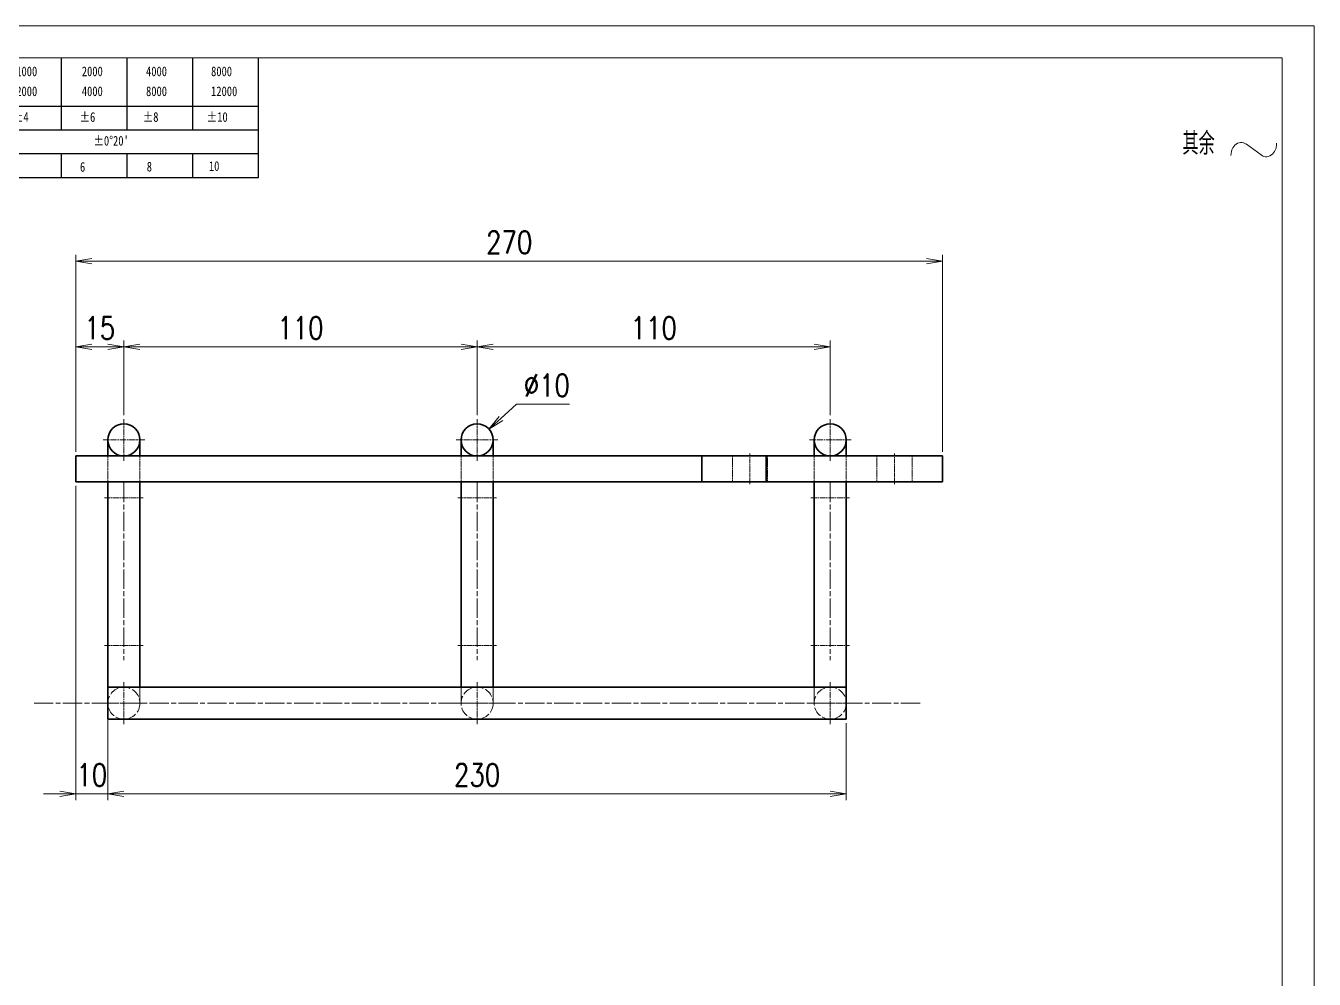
# Model space of a CAD drawing. Header units: inches. Extents: x 269 to 10986, y 1043 to 4337.
# Drawn here: x 4522.1 to 4923.4, y 2008.2 to 2305.2 of the extents above; entities that cross this region are included whole.
import ezdxf

# ---------------------------------------------------------------- set-up
doc = ezdxf.new("R2010")
doc.units = ezdxf.units.IN
doc.header["$MEASUREMENT"] = 0
for name, pattern in [('AM_ISO02W050x2', [3.75, 3, -0.75]), ('AM_ISO08W050x2', [9, 6, -0.75, 1.5, -0.75]), ('DOT2', [0.125, 0, -0.125])]:
    doc.linetypes.add(name, pattern=pattern)
for name, color, linetype, lineweight in [('中心线', 2, 'AM_ISO08W050x2', 18), ('图框', 7, 'Continuous', 18), ('标注线', 3, 'Continuous', 18), ('粗实线', 7, 'Continuous', 35), ('虚线', 1, 'AM_ISO02W050x2', 18)]:
    doc.layers.add(name, color=color, linetype=linetype, lineweight=lineweight)
doc.layers.add('图\\M+19E79\\M+195B6\\M+18E9A', color=7, linetype='Continuous')
doc.layers.add('打印', color=7, linetype='Continuous', lineweight=15, plot=False)
doc.layers.add('打印-禁用', color=7, linetype='Continuous', lineweight=15, plot=False)
doc.styles.add('DIM', font='romans.shx', dxfattribs={"width": 0.8, "bigfont": 'bigfont.shx'})
doc.styles.add('国标', font='simfang.ttf', dxfattribs={"width": 0.8})
doc.styles.add('机械长仿宋', font='gbenor.shx', dxfattribs={"height": 1, "bigfont": 'gbcbig.shx'})
doc.dimstyles.new('XR 1-2$0', dxfattribs={"dimscale": 2, "dimtxt": 3.5, "dimasz": 2.5, "dimexe": 1, "dimexo": 0.625, "dimgap": 1.2, "dimtad": 1, "dimdsep": 46, "dimtxsty": 'DIM', "dimblk": 'OPEN', "dimcen": 0, "dimclrd": 8, "dimclre": 8, "dimclrt": 2, "dimazin": 2, "dimtfac": 0.5, "dimtmove": 0, "dimatfit": 3, "dimldrblk": 'OPEN', "dimfxl": 0, "dimtolj": 2, "dimlwd": 13, "dimlwe": 13, "dimarcsym": 0})
doc.dimstyles.new('XR 1-2$3', dxfattribs={"dimscale": 2, "dimtxt": 3.5, "dimasz": 2.5, "dimexe": 1, "dimexo": 0.625, "dimgap": 1.2, "dimtad": 1, "dimtoh": 1, "dimdsep": 46, "dimtxsty": 'DIM', "dimblk": 'OPEN', "dimcen": 0, "dimclrd": 8, "dimclre": 8, "dimclrt": 2, "dimazin": 2, "dimtfac": 0.5, "dimtofl": 0, "dimtmove": 0, "dimatfit": 3, "dimldrblk": 'OPEN', "dimfxl": 0, "dimtolj": 2, "dimlwd": 18, "dimlwe": 18, "dimarcsym": 0})

# ---------------------------------------------------------------- blocks, each defined once
blk = doc.blocks.new('GZDEH零件A3图框V01版')
at = {"layer": '图\\M+19E79\\M+195B6\\M+18E9A', "color": 9}
for p, q in [((3082.42, -1561.98), (3082.42, -1554.46)), ((3092.64, -1561.98), (3092.64, -1554.46)), ((3102.86, -1561.98), (3102.86, -1554.46)), ((3113.09, -1573.08), (3113.09, -1554.46)), ((2996.09, -1561.98), (3113.09, -1561.98)), ((3082.42, -1565.68), (3082.42, -1561.98)), ((3092.64, -1565.68), (3092.64, -1561.98)), ((3102.86, -1565.68), (3102.86, -1561.98)), ((2996.09, -1565.68), (3113.09, -1565.68)), ((2996.09, -1569.38), (3113.09, -1569.38)), ((3082.42, -1573.08), (3082.42, -1569.48)), ((3092.64, -1573.08), (3092.64, -1569.38)), ((3102.86, -1573.08), (3102.86, -1569.38)), ((2990.09, -1573.08), (3113.09, -1573.08))]:
    blk.add_line(p, q, dxfattribs=at)
at = {"layer": '图框', "linetype": 'Continuous'}
for p, q in [((3272.49, -1554.46), (2882.49, -1554.46)), ((3272.49, -1832.96), (3272.49, -1554.46))]:
    blk.add_line(p, q, dxfattribs=at)
at = {"layer": '打印-禁用', "linetype": 'Continuous'}
for p, q in [((3277.49, -1549.46), (2857.49, -1549.46)), ((3277.49, -1846.46), (3277.49, -1549.46))]:
    blk.add_line(p, q, dxfattribs=at)
at = {"layer": '图\\M+19E79\\M+195B6\\M+18E9A', "color": 9, "style": '国标', "width": 0.8}
for s, p in [('1000', (3075.36, -1557.31)), ('2000', (3085.57, -1557.31)), ('4000', (3095.57, -1557.31)), ('8000', (3105.7, -1557.31)), ('2000', (3075.36, -1560.41)), ('4000', (3085.57, -1560.41)), ('8000', (3095.57, -1560.41)), ('12000', (3105.7, -1560.41)), ('±4', (3074.85, -1564.42)), ('±6', (3085.22, -1564.42)), ('±8', (3095.06, -1564.42)), ('±10', (3105.02, -1564.42)), ("±0%%D20'", (3087.38, -1568.12)), ('6', (3085.28, -1572.19)), ('8', (3095.68, -1572.15)), ('10', (3105.36, -1572.06))]:
    blk.add_text(s, height=1.5, dxfattribs=at).set_placement(p)
blk = doc.blocks.new('DEH A3')
at = {"layer": '图框'}
blk.add_blockref('GZDEH零件A3图框V01版', (-2857.49, 1846.46), dxfattribs=at)
blk = doc.blocks.new('其余不去材料')
at = {"layer": '标注线', "color": 2, "lineweight": 13}
for points in [[(0, 0.17), (0.01, 0.48), (0.07, 0.79), (0.16, 1.09), (0.28, 1.36), (0.44, 1.6), (0.62, 1.8), (0.82, 1.97), (1.04, 2.09), (1.26, 2.17), (1.49, 2.21), (1.72, 2.21), (1.94, 2.17), (2.37, 1.97), (2.41, 1.95)], [(4.7, 0.27), (4.91, 0.14), (5.14, 0.05), (5.37, 0), (5.6, 0), (5.82, 0.04), (6.04, 0.11), (6.45, 0.38), (6.79, 0.8), (7.02, 1.34), (7.11, 1.95), (7.11, 2.09)], [(2.41, 1.95), (3.55, 1.11), (4.7, 0.27)]]:
    blk.add_lwpolyline(points, dxfattribs=at)
at = {"layer": '标注线', "color": 7, "linetype": 'DOT2', "style": '机械长仿宋'}
blk.add_text('其余', height=3.5, dxfattribs=at).set_placement((-7.56, 0.3))
blk = doc.blocks.new('_Open')
at = {"color": 0, "linetype": 'ByBlock', "lineweight": -2}
for p, q in [((-1, 0.167), (0, 0)), ((-1, -0.167), (0, 0)), ((0, 0), (-1, 0))]:
    blk.add_line(p, q, dxfattribs=at)
blk = doc.blocks.new('*D794')
at = {"layer": 'Defpoints', "color": 0, "transparency": 16777216}
for p in [(4552.68, 2205.2), (4552.68, 2182.72), (4537.68, 2171.22)]:
    blk.add_point(p, dxfattribs=at)
at = {"layer": '标注线', "color": 8, "lineweight": 13, "transparency": 16777216}
for p, q in [((4537.68, 2172.47), (4537.68, 2207.2)), ((4552.68, 2183.97), (4552.68, 2207.2)), ((4542.68, 2205.2), (4547.68, 2205.2))]:
    blk.add_line(p, q, dxfattribs=at)
at = {"layer": '标注线', "color": 8, "lineweight": 13, "transparency": 16777216, "xscale": 5, "yscale": 5, "zscale": 5, "rotation": 180}
blk.add_blockref('_Open', (4537.68, 2205.2), dxfattribs=at)
at = {"layer": '标注线', "color": 8, "lineweight": 13, "transparency": 16777216, "xscale": 5, "yscale": 5, "zscale": 5}
blk.add_blockref('_Open', (4552.68, 2205.2), dxfattribs=at)
at = {"layer": '标注线', "color": 2, "transparency": 16777216, "insert": (4545.18, 2211.1), "char_height": 7, "attachment_point": 5, "style": 'DIM'}
blk.add_mtext('\\A2;15', dxfattribs=at)
blk = doc.blocks.new('*D795')
at = {"layer": 'Defpoints', "color": 0, "transparency": 16777216}
for p in [(4662.68, 2205.2), (4552.68, 2188.67), (4662.68, 2182.72)]:
    blk.add_point(p, dxfattribs=at)
at = {"layer": '标注线', "color": 8, "lineweight": 13, "transparency": 16777216}
for p, q in [((4552.68, 2189.92), (4552.68, 2207.2)), ((4662.68, 2183.97), (4662.68, 2207.2)), ((4557.68, 2205.2), (4657.68, 2205.2))]:
    blk.add_line(p, q, dxfattribs=at)
at = {"layer": '标注线', "color": 8, "lineweight": 13, "transparency": 16777216, "xscale": 5, "yscale": 5, "zscale": 5, "rotation": 180}
blk.add_blockref('_Open', (4552.68, 2205.2), dxfattribs=at)
at = {"layer": '标注线', "color": 8, "lineweight": 13, "transparency": 16777216, "xscale": 5, "yscale": 5, "zscale": 5}
blk.add_blockref('_Open', (4662.68, 2205.2), dxfattribs=at)
at = {"layer": '标注线', "color": 2, "transparency": 16777216, "insert": (4607.68, 2211.1), "char_height": 7, "attachment_point": 5, "style": 'DIM'}
blk.add_mtext('\\A2;110', dxfattribs=at)
blk = doc.blocks.new('*D796')
at = {"layer": 'Defpoints', "color": 0, "transparency": 16777216}
for p in [(4772.68, 2205.2), (4662.68, 2191.14), (4772.68, 2182.72)]:
    blk.add_point(p, dxfattribs=at)
at = {"layer": '标注线', "color": 8, "lineweight": 13, "transparency": 16777216}
for p, q in [((4662.68, 2192.39), (4662.68, 2207.2)), ((4772.68, 2183.97), (4772.68, 2207.2)), ((4667.68, 2205.2), (4767.68, 2205.2))]:
    blk.add_line(p, q, dxfattribs=at)
at = {"layer": '标注线', "color": 8, "lineweight": 13, "transparency": 16777216, "xscale": 5, "yscale": 5, "zscale": 5, "rotation": 180}
blk.add_blockref('_Open', (4662.68, 2205.2), dxfattribs=at)
at = {"layer": '标注线', "color": 8, "lineweight": 13, "transparency": 16777216, "xscale": 5, "yscale": 5, "zscale": 5}
blk.add_blockref('_Open', (4772.68, 2205.2), dxfattribs=at)
at = {"layer": '标注线', "color": 2, "transparency": 16777216, "insert": (4717.68, 2211.1), "char_height": 7, "attachment_point": 5, "style": 'DIM'}
blk.add_mtext('\\A2;110', dxfattribs=at)
blk = doc.blocks.new('*D797')
at = {"layer": 'Defpoints', "color": 0, "transparency": 16777216}
for p in [(4537.68, 2163.22), (4547.68, 2090.27), (4547.68, 2065.98)]:
    blk.add_point(p, dxfattribs=at)
at = {"layer": '标注线', "color": 8, "lineweight": 13, "transparency": 16777216}
for p, q in [((4537.68, 2161.97), (4537.68, 2063.98)), ((4547.68, 2089.02), (4547.68, 2063.98)), ((4532.68, 2065.98), (4527.68, 2065.98)), ((4537.68, 2065.98), (4547.68, 2065.98)), ((4552.68, 2065.98), (4557.68, 2065.98))]:
    blk.add_line(p, q, dxfattribs=at)
at = {"layer": '标注线', "color": 8, "lineweight": 13, "transparency": 16777216, "xscale": 5, "yscale": 5, "zscale": 5}
blk.add_blockref('_Open', (4537.68, 2065.98), dxfattribs=at)
at = {"layer": '标注线', "color": 8, "lineweight": 13, "transparency": 16777216, "xscale": 5, "yscale": 5, "zscale": 5, "rotation": 180}
blk.add_blockref('_Open', (4547.68, 2065.98), dxfattribs=at)
at = {"layer": '标注线', "color": 2, "transparency": 16777216, "insert": (4542.68, 2071.88), "char_height": 7, "attachment_point": 5, "style": 'DIM'}
blk.add_mtext('\\A2;10', dxfattribs=at)
blk = doc.blocks.new('*D798')
at = {"layer": 'Defpoints', "color": 0, "transparency": 16777216}
for p in [(4777.68, 2089.22), (4547.68, 2081.39), (4777.68, 2065.98)]:
    blk.add_point(p, dxfattribs=at)
at = {"layer": '标注线', "color": 8, "lineweight": 13, "transparency": 16777216}
for p, q in [((4777.68, 2087.97), (4777.68, 2063.98)), ((4547.68, 2080.14), (4547.68, 2063.98)), ((4552.68, 2065.98), (4772.68, 2065.98))]:
    blk.add_line(p, q, dxfattribs=at)
at = {"layer": '标注线', "color": 8, "lineweight": 13, "transparency": 16777216, "xscale": 5, "yscale": 5, "zscale": 5, "rotation": 180}
blk.add_blockref('_Open', (4547.68, 2065.98), dxfattribs=at)
at = {"layer": '标注线', "color": 8, "lineweight": 13, "transparency": 16777216, "xscale": 5, "yscale": 5, "zscale": 5}
blk.add_blockref('_Open', (4777.68, 2065.98), dxfattribs=at)
at = {"layer": '标注线', "color": 2, "transparency": 16777216, "insert": (4662.68, 2071.88), "char_height": 7, "attachment_point": 5, "style": 'DIM'}
blk.add_mtext('\\A2;230', dxfattribs=at)
blk = doc.blocks.new('*D799')
at = {"layer": 'Defpoints', "color": 0, "transparency": 16777216}
for p in [(4666.38, 2179.58), (4658.97, 2172.87)]:
    blk.add_point(p, dxfattribs=at)
at = {"layer": '标注线', "color": 8, "lineweight": 18, "transparency": 16777216}
for p, q in [((4674.93, 2187.32), (4670.09, 2182.93)), ((4691.46, 2187.32), (4674.93, 2187.32))]:
    blk.add_line(p, q, dxfattribs=at)
at = {"layer": '标注线', "color": 8, "lineweight": 18, "transparency": 16777216, "xscale": 5, "yscale": 5, "zscale": 5, "rotation": 222.1576560623386}
blk.add_blockref('_Open', (4666.38, 2179.58), dxfattribs=at)
at = {"layer": '标注线', "color": 2, "transparency": 16777216, "insert": (4684.4, 2193.22), "char_height": 7, "attachment_point": 5, "style": 'DIM'}
blk.add_mtext('\\A2;∅10', dxfattribs=at)
blk = doc.blocks.new('*D800')
at = {"layer": 'Defpoints', "color": 0, "transparency": 16777216}
for p in [(4807.68, 2231.88), (4537.68, 2171.22), (4807.68, 2171.22)]:
    blk.add_point(p, dxfattribs=at)
at = {"layer": '标注线', "color": 8, "lineweight": 13, "transparency": 16777216}
for p, q in [((4537.68, 2172.47), (4537.68, 2233.88)), ((4542.68, 2231.88), (4802.68, 2231.88)), ((4807.68, 2172.47), (4807.68, 2233.88))]:
    blk.add_line(p, q, dxfattribs=at)
at = {"layer": '标注线', "color": 8, "lineweight": 13, "transparency": 16777216, "xscale": 5, "yscale": 5, "zscale": 5, "rotation": 180}
blk.add_blockref('_Open', (4537.68, 2231.88), dxfattribs=at)
at = {"layer": '标注线', "color": 8, "lineweight": 13, "transparency": 16777216, "xscale": 5, "yscale": 5, "zscale": 5}
blk.add_blockref('_Open', (4807.68, 2231.88), dxfattribs=at)
at = {"layer": '标注线', "color": 2, "transparency": 16777216, "insert": (4672.68, 2237.78), "char_height": 7, "attachment_point": 5, "style": 'DIM'}
blk.add_mtext('\\A2;270', dxfattribs=at)

msp = doc.modelspace()

# ---------------------------------------------------------------- linework, layer by layer
at = {"layer": '中心线', "ltscale": 0.325}
for p, q in [((4552.678, 2182.722), (4552.678, 2169.722)), ((4662.678, 2182.722), (4662.678, 2169.722)), ((4772.678, 2182.722), (4772.678, 2169.722)), ((4559.178, 2176.222), (4546.178, 2176.222)), ((4669.178, 2176.222), (4656.178, 2176.222)), ((4779.178, 2176.222), (4766.178, 2176.222)), ((4552.678, 2100.722), (4552.678, 2087.722)), ((4662.678, 2100.722), (4662.678, 2087.722)), ((4772.678, 2100.722), (4772.678, 2087.722)), ((4559.178, 2094.222), (4546.178, 2094.222)), ((4669.178, 2094.222), (4656.178, 2094.222)), ((4779.178, 2094.222), (4766.178, 2094.222))]:
    msp.add_line(p, q, dxfattribs=at)
at = {"layer": '中心线', "ltscale": 0.240002}
for p, q in [((4747.678, 2162.422), (4747.678, 2172.022)), ((4792.678, 2162.422), (4792.678, 2172.022))]:
    msp.add_line(p, q, dxfattribs=at)
at = {"layer": '中心线'}
for p, q in [((4552.678, 2162.822), (4552.678, 2107.622)), ((4662.678, 2162.822), (4662.678, 2107.622)), ((4772.678, 2162.822), (4772.678, 2107.622)), ((4524.678, 2094.222), (4800.678, 2094.222))]:
    msp.add_line(p, q, dxfattribs=at)
at = {"layer": '中心线', "ltscale": 0.3}
for p, q in [((4546.678, 2158.222), (4558.678, 2158.222)), ((4656.678, 2158.222), (4668.678, 2158.222)), ((4766.678, 2158.222), (4778.678, 2158.222)), ((4546.678, 2112.222), (4558.678, 2112.222)), ((4656.678, 2112.222), (4668.678, 2112.222)), ((4766.678, 2112.222), (4778.678, 2112.222))]:
    msp.add_line(p, q, dxfattribs=at)
at = {"layer": '打印'}
msp.add_lwpolyline([(4083.412, 2305.236), (4923.412, 2305.236), (4923.412, 1711.236), (4083.412, 1711.236)], close=True, dxfattribs=at)
at = {"layer": '粗实线', "ltscale": 0.125}
for p, q in [((4547.678, 2176.222), (4547.678, 2171.222)), ((4657.678, 2176.222), (4657.678, 2171.222)), ((4767.678, 2176.222), (4767.678, 2171.222)), ((4547.678, 2163.222), (4547.678, 2158.222)), ((4557.678, 2163.222), (4557.678, 2158.222)), ((4657.678, 2163.222), (4657.678, 2158.222)), ((4667.678, 2163.222), (4667.678, 2158.222)), ((4767.678, 2163.222), (4767.678, 2158.222)), ((4777.678, 2163.222), (4777.678, 2158.222))]:
    msp.add_line(p, q, dxfattribs=at)
at = {"layer": '粗实线', "ltscale": 0.124959}
for p, q in [((4557.678, 2176.221), (4557.678, 2171.222)), ((4667.678, 2176.221), (4667.678, 2171.222)), ((4777.678, 2176.221), (4777.678, 2171.222))]:
    msp.add_line(p, q, dxfattribs=at)
at = {"layer": '粗实线'}
for p, q in [((4732.678, 2171.222), (4537.678, 2171.222)), ((4752.678, 2171.222), (4732.678, 2171.222)), ((4807.678, 2171.222), (4752.678, 2171.222)), ((4732.678, 2163.222), (4537.678, 2163.222)), ((4752.678, 2163.222), (4732.678, 2163.222)), ((4807.678, 2163.222), (4752.678, 2163.222)), ((4547.678, 2158.222), (4547.678, 2135.222)), ((4557.678, 2158.222), (4557.678, 2135.222)), ((4657.678, 2158.222), (4657.678, 2135.222)), ((4667.678, 2158.222), (4667.678, 2135.222)), ((4767.678, 2158.222), (4767.678, 2135.222)), ((4777.678, 2158.222), (4777.678, 2135.222)), ((4547.678, 2135.222), (4547.678, 2112.222)), ((4557.678, 2135.222), (4557.678, 2112.222)), ((4657.678, 2135.222), (4657.678, 2112.222)), ((4667.678, 2135.222), (4667.678, 2112.222)), ((4767.678, 2135.222), (4767.678, 2112.222)), ((4777.678, 2135.222), (4777.678, 2112.222)), ((4547.678, 2099.222), (4777.678, 2099.222)), ((4547.678, 2089.222), (4777.678, 2089.222))]:
    msp.add_line(p, q, dxfattribs=at)
at = {"layer": '粗实线', "ltscale": 0.2}
for p, q in [((4537.678, 2171.222), (4537.678, 2163.222)), ((4732.678, 2171.222), (4732.678, 2163.222)), ((4752.678, 2171.222), (4752.678, 2163.222)), ((4807.678, 2171.222), (4807.678, 2163.222))]:
    msp.add_line(p, q, dxfattribs=at)
at = {"layer": '粗实线', "ltscale": 0.45}
msp.add_line((4547.678, 2112.222), (4547.678, 2094.222), dxfattribs=at)
at = {"layer": '粗实线', "ltscale": 0.325}
for p, q in [((4557.678, 2112.222), (4557.678, 2099.222)), ((4657.678, 2112.222), (4657.678, 2099.222)), ((4667.678, 2112.222), (4667.678, 2099.222)), ((4767.678, 2112.222), (4767.678, 2099.222)), ((4777.678, 2112.222), (4777.678, 2099.222))]:
    msp.add_line(p, q, dxfattribs=at)
at = {"layer": '粗实线', "ltscale": 0.25}
for p, q in [((4547.678, 2089.222), (4547.678, 2099.222)), ((4777.678, 2089.222), (4777.678, 2099.222))]:
    msp.add_line(p, q, dxfattribs=at)
at = {"layer": '粗实线'}
for centre in [(4552.678, 2176.222), (4662.678, 2176.222), (4772.678, 2176.222)]:
    msp.add_circle(centre, 5, dxfattribs=at)
at = {"layer": '虚线', "ltscale": 4.10243e-05}
for p, q in [((4557.678, 2176.222), (4557.678, 2176.221)), ((4667.678, 2176.222), (4667.678, 2176.221))]:
    msp.add_line(p, q, dxfattribs=at)
at = {"layer": '虚线', "ltscale": 4.10244e-05}
msp.add_line((4777.678, 2176.222), (4777.678, 2176.221), dxfattribs=at)
at = {"layer": '虚线', "ltscale": 0.2}
for p, q in [((4547.678, 2171.222), (4547.678, 2163.222)), ((4557.678, 2171.222), (4557.678, 2163.222)), ((4657.678, 2171.222), (4657.678, 2163.222)), ((4667.678, 2171.222), (4667.678, 2163.222)), ((4742.178, 2163.222), (4742.178, 2171.222)), ((4753.178, 2163.222), (4753.178, 2171.222)), ((4767.678, 2171.222), (4767.678, 2163.222)), ((4777.678, 2171.222), (4777.678, 2163.222)), ((4787.178, 2163.222), (4787.178, 2171.222)), ((4798.178, 2163.222), (4798.178, 2171.222))]:
    msp.add_line(p, q, dxfattribs=at)
at = {"layer": '虚线', "ltscale": 0.125}
for p, q in [((4557.678, 2099.222), (4557.678, 2094.222)), ((4657.678, 2099.222), (4657.678, 2094.222)), ((4667.678, 2099.222), (4667.678, 2094.222)), ((4767.678, 2099.222), (4767.678, 2094.222)), ((4777.678, 2099.222), (4777.678, 2094.222))]:
    msp.add_line(p, q, dxfattribs=at)
at = {"layer": '虚线'}
for centre in [(4552.678, 2094.222), (4662.678, 2094.222), (4772.678, 2094.222)]:
    msp.add_circle(centre, 5, dxfattribs=at)

# ---------------------------------------------------------------- block references
at = {"layer": '图框', "xscale": 2, "yscale": 2, "zscale": 2}
msp.add_blockref('DEH A3', (4083.412, 1711.236), dxfattribs=at)
at = {"layer": '标注线', "xscale": 2, "yscale": 2, "zscale": 2}
msp.add_blockref('其余不去材料', (4897.476, 2264.46), dxfattribs=at)

# ---------------------------------------------------------------- dimensions: what is measured, and where the dimension line sits
at = {"layer": '标注线'}
for base, p1, p2, picture, middle in [((4807.678, 2231.876), (4537.678, 2171.222), (4807.678, 2171.222), '*D800', (4672.678, 2237.776)), ((4552.678, 2205.198), (4537.678, 2171.222), (4552.678, 2182.722), '*D794', (4545.178, 2211.098)), ((4662.678, 2205.198), (4552.678, 2188.666), (4662.678, 2182.722), '*D795', (4607.678, 2211.098)), ((4772.678, 2205.198), (4662.678, 2191.138), (4772.678, 2182.722), '*D796', (4717.678, 2211.098)), ((4777.678, 2065.979), (4547.678, 2081.385), (4777.678, 2089.222), '*D798', (4662.678, 2071.879))]:
    dim = msp.add_linear_dim(base=base, p1=p1, p2=p2, dimstyle='XR 1-2$0', dxfattribs=at)
    dim.commit()
    dim.dimension.update_dxf_attribs({"geometry": picture, "text_midpoint": middle})
dim = msp.add_diameter_dim_2p(p1=(4658.972, 2172.867), p2=(4666.385, 2179.578), dimstyle='XR 1-2$3', dxfattribs=at)
dim.commit()
dim.dimension.update_dxf_attribs({"geometry": '*D799', "text_midpoint": (4684.398, 2187.317), "dimtype": 163})
dim = msp.add_linear_dim(base=(4547.678, 2065.979), p1=(4537.678, 2163.222), p2=(4547.678, 2090.267), dimstyle='XR 1-2$0', dxfattribs=at)
dim.commit()
dim.dimension.update_dxf_attribs({"geometry": '*D797', "text_midpoint": (4542.678, 2065.979), "dimtype": 160})

doc.saveas('drawing.dxf')
